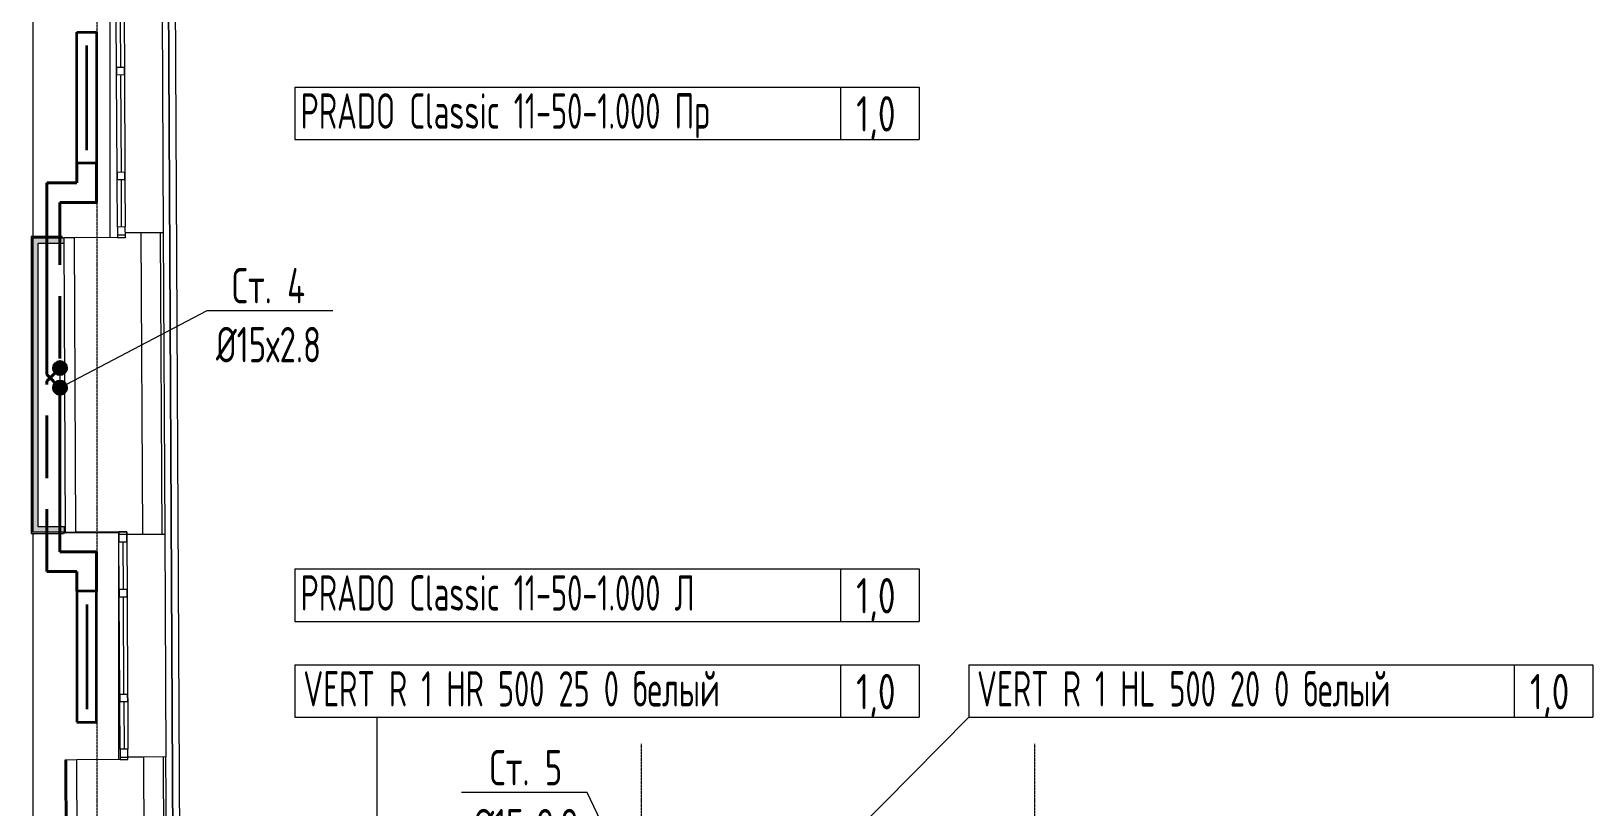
# Model space of a CAD drawing. Header units: millimetres. Extents: x -3929 to 624051, y 52832 to 514950.
# Drawn here: x 176312 to 188222, y 260245 to 266165 of the extents above; entities that cross this region are included whole.
import ezdxf
from ezdxf import colors
from ezdxf.entities.mleader import LeaderData, LeaderLine
from ezdxf.enums import TextEntityAlignment as Align
from ezdxf.math import Vec2, Vec3

# ---------------------------------------------------------------- set-up
doc = ezdxf.new("R2010")
doc.units = ezdxf.units.MM
for name, pattern in [('ADSK_Линия сетки', [25, 20, -2.5, 0, -2.5]), ('ADSK_Штриховая_ш2 п1', [3, 2, -1]), ('Hidden', [7.14375, 4.7625, -2.38125])]:
    doc.linetypes.add(name, pattern=pattern)
for name, color, linetype, lineweight in [('_ Окна', 7, 'Continuous', 9), ('ОВ-О-Оборудование', 32, 'Continuous', 35), ('ОВ-ТЕКСТ', 7, 'Continuous', 25), ('Окна', 7, 'Continuous', 9), ('Оси', 253, 'Continuous', 9), ('Перекрытие', 7, 'Continuous', 18), ('Стены внутренние', 7, 'Continuous', 18), ('Стены наружные', 7, 'Continuous', 18), ('Стены несущие', 7, 'Continuous', 30), ('Стены отделка', 7, 'Continuous', 30), ('Стены штриховка', 7, 'Continuous', 9)]:
    doc.layers.add(name, color=color, linetype=linetype, lineweight=lineweight)
for name, color, linetype in [('ПРИБОРЫ', 3, 'Continuous'), ('статистика приборов', 252, 'Continuous'), ('стояки', 7, 'Continuous')]:
    doc.layers.add(name, color=color, linetype=linetype)
doc.layers.add('т11.1', color=1, linetype='Continuous', true_color=0xff0000)
doc.layers.add('т21.1', color=5, linetype='Continuous', true_color=0x0000ff)
doc.styles.add('СТИЛЬ', font='simplex.shx', dxfattribs={"width": 0.65})

# ---------------------------------------------------------------- blocks, each defined once
blk = doc.blocks.new('*U2874')
at = {"layer": 'ОВ-О-Оборудование', "color": 32, "ltscale": 0.1, "true_color": 0xcd6928}
for p, q in [((500, 75), (-500, 75)), ((-500, 75), (-500, -75)), ((-400, 0), (400, 0)), ((500, -75), (500, 75)), ((-500, -75), (500, -75))]:
    blk.add_line(p, q, dxfattribs=at)
blk = doc.blocks.new('2 этаж')
at = {"layer": 'Стены внутренние', "lineweight": 0}
for points in [[(367103, -147834), (367103, -145629), (367063, -145629), (367063, -147834)], [(367103, -145669), (367303, -145669), (367303, -145629), (367103, -145629)], [(367063, -147874), (367305, -147874), (367305, -147834), (367063, -147834)]]:
    blk.add_hatch(color=253, dxfattribs=at).paths.add_polyline_path(points)
at = {"layer": '_ Окна', "color": 253, "lineweight": 0}
for p, q in [((367730, -143965), (367732, -144325)), ((367702, -144326), (367762, -144325)), ((367702, -144386), (367702, -144326)), ((367762, -144325), (367762, -144385)), ((367762, -144385), (367702, -144386)), ((367732, -144385), (367736, -145125)), ((367706, -145126), (367766, -145125)), ((367706, -145186), (367706, -145126)), ((367766, -145125), (367766, -145185)), ((367766, -145185), (367706, -145186)), ((367736, -145185), (367738, -145545)), ((367768, -145545), (367708, -145546)), ((367708, -145546), (367709, -145626)), ((367709, -145606), (367769, -145605)), ((367709, -145626), (367769, -145625)), ((367769, -145625), (367768, -145545)), ((367720, -147951), (367720, -147871)), ((367720, -147871), (367780, -147871)), ((367720, -147891), (367780, -147891)), ((367780, -147871), (367780, -147951)), ((367780, -147951), (367720, -147951)), ((367750, -147951), (367752, -148311)), ((367723, -148371), (367722, -148311)), ((367722, -148311), (367782, -148311)), ((367783, -148371), (367723, -148371)), ((367753, -148371), (367756, -149111)), ((367782, -148311), (367783, -148371)), ((367727, -149171), (367726, -149111)), ((367726, -149111), (367786, -149111)), ((367787, -149171), (367727, -149171)), ((367757, -149171), (367759, -149531)), ((367786, -149111), (367787, -149171)), ((367789, -149531), (367729, -149531)), ((367729, -149531), (367729, -149611)), ((367789, -149611), (367789, -149531)), ((367729, -149591), (367789, -149591)), ((367729, -149611), (367789, -149611))]:
    blk.add_line(p, q, dxfattribs=at)
at = {"layer": 'Окна', "color": 253, "lineweight": 0}
for p, q in [((367702, -144326), (367700, -143966)), ((367760, -143965), (367762, -144325)), ((367702, -144326), (367702, -144386)), ((367762, -144385), (367762, -144325)), ((367706, -145126), (367702, -144386)), ((367762, -144385), (367766, -145125)), ((367706, -145126), (367706, -145186)), ((367766, -145185), (367766, -145125)), ((367708, -145546), (367706, -145186)), ((367766, -145185), (367768, -145545)), ((367708, -145546), (367709, -145626)), ((367709, -145626), (367769, -145625)), ((367769, -145625), (367768, -145545)), ((367780, -147871), (367720, -147871)), ((367720, -147871), (367720, -147951)), ((367780, -147951), (367780, -147871)), ((367722, -148311), (367720, -147951)), ((367780, -147951), (367782, -148311)), ((367722, -148311), (367723, -148371)), ((367726, -149111), (367723, -148371)), ((367783, -148371), (367782, -148311)), ((367783, -148371), (367786, -149111)), ((367726, -149111), (367727, -149171)), ((367729, -149531), (367727, -149171)), ((367787, -149171), (367786, -149111)), ((367787, -149171), (367789, -149531)), ((367729, -149531), (367729, -149611)), ((367789, -149611), (367789, -149531)), ((367729, -149611), (367789, -149611))]:
    blk.add_line(p, q, dxfattribs=at)
at = {"layer": 'Оси', "color": 253, "linetype": 'ADSK_Линия сетки', "lineweight": 0}
for p, q in [((367555, -176377), (367555, -127124)), ((371705, -176377), (371705, -149490)), ((374705, -176377), (374705, -149490))]:
    blk.add_line(p, q, dxfattribs=at)
at = {"layer": 'Перекрытие', "color": 253, "lineweight": 0}
for p, q in [((367063, -139896), (367063, -145617)), ((367654, -145626), (367654, -143888)), ((367063, -147886), (367063, -150735)), ((367720, -147881), (367298, -147881)), ((367310, -147874), (367305, -147874)), ((367720, -149611), (367720, -147907))]:
    blk.add_line(p, q, dxfattribs=at)
at = {"layer": 'Стены внутренние', "color": 253, "lineweight": 0}
blk.add_line((367310, -147880), (367310, -147874), dxfattribs=at)
at = {"layer": 'Стены наружные', "color": 253, "lineweight": 0}
for p, q in [((368134, -150565), (368069, -137846)), ((368069, -137846), (368134, -150565)), ((368119, -137846), (368184, -150565)), ((368050, -143914), (368058, -145589)), ((367298, -147880), (367310, -147880)), ((368070, -147890), (368079, -149590))]:
    blk.add_line(p, q, dxfattribs=at)
at = {"layer": 'Стены несущие', "color": 253, "lineweight": 0}
for p, q in [((367709, -145626), (367379, -145627)), ((367379, -145627), (367390, -147873)), ((367888, -145590), (367768, -145590)), ((367769, -145625), (367769, -145627)), ((367888, -145590), (367900, -147891)), ((367390, -147873), (367720, -147871)), ((367780, -147891), (367900, -147891)), ((367729, -149611), (367399, -149613)), ((367405, -150767), (367399, -149613)), ((367909, -149591), (367789, -149591)), ((367915, -150735), (367909, -149591))]:
    blk.add_line(p, q, dxfattribs=at)
at = {"layer": 'Стены отделка', "color": 253, "lineweight": 0}
for p, q in [((367287, -145617), (367051, -145617)), ((367051, -145619), (367051, -147884)), ((367063, -145629), (367063, -147874)), ((367063, -145629), (367303, -145629)), ((367287, -145629), (367287, -145617)), ((367379, -145627), (367299, -145628)), ((367299, -145628), (367310, -147874)), ((367303, -145669), (367303, -145629)), ((368058, -145589), (367888, -145590)), ((368038, -145591), (368038, -145589)), ((368058, -145589), (368070, -147890)), ((367103, -145669), (367303, -145669)), ((367103, -147834), (367103, -145669)), ((367053, -147886), (367298, -147886)), ((367305, -147874), (367063, -147874)), ((367305, -147834), (367103, -147834)), ((367298, -147886), (367298, -147874)), ((367305, -147874), (367305, -147834)), ((367310, -147874), (367390, -147873)), ((367900, -147891), (368070, -147890)), ((367399, -149613), (367307, -149614)), ((367307, -149614), (367313, -150735)), ((367319, -149614), (367319, -149615)), ((368079, -149590), (367909, -149591)), ((368059, -149591), (368059, -149590)), ((368084, -150565), (368079, -149590))]:
    blk.add_line(p, q, dxfattribs=at)
at = {"layer": 'Стены штриховка', "color": 253, "lineweight": 0}
for p, q in [((367051, -145617), (367051, -145619)), ((367051, -145619), (367287, -145619)), ((367053, -145617), (367053, -147886)), ((368050, -147890), (368038, -145591)), ((367051, -147884), (367298, -147884)), ((367051, -147884), (367051, -147886)), ((367051, -147886), (367053, -147886)), ((367309, -149614), (367315, -150737)), ((367319, -149615), (367325, -150767)), ((368059, -149591), (368059, -149591)), ((368064, -150565), (368059, -149591))]:
    blk.add_line(p, q, dxfattribs=at)

msp = doc.modelspace()

# ---------------------------------------------------------------- hatches: boundary and pattern name
at = {"layer": 'т11.1', "lineweight": 40}
h = msp.add_hatch(color=256, dxfattribs=at)
h.dxf.hatch_style = 1
h.paths.add_polyline_path([(176581.453, 263443.492, 1), (176481.453, 263443.492, 1)])
at = {"layer": 'т21.1', "linetype": 'ADSK_Штриховая_ш2 п1', "lineweight": 40, "ltscale": 50}
h = msp.add_hatch(color=256, dxfattribs=at)
h.dxf.hatch_style = 1
h.paths.add_polyline_path([(176581.453, 263593.492, 1), (176481.453, 263593.492, 1)])

# ---------------------------------------------------------------- linework, layer by layer
at = {"layer": 'ПРИБОРЫ', "color": 7, "lineweight": 15}
for p, q in [((178323.673, 265738.394), (183083.293, 265738.394)), ((178323.673, 265738.394), (183083.293, 265738.394)), ((178323.673, 265738.394), (178323.673, 265338.394)), ((182483.293, 265738.394), (182483.293, 265338.394)), ((183083.293, 265738.394), (183083.293, 265338.394)), ((178323.673, 265338.394), (183083.293, 265338.394)), ((178323.673, 262059.902), (183083.293, 262059.902)), ((178323.673, 262059.902), (183083.293, 262059.902)), ((178323.673, 262059.902), (178323.673, 261659.902)), ((182483.293, 262059.902), (182483.293, 261659.902)), ((183083.293, 262059.902), (183083.293, 261659.902)), ((178323.673, 261659.902), (183083.293, 261659.902)), ((178323.673, 261328.042), (183083.293, 261328.042)), ((178323.673, 261328.042), (183083.293, 261328.042)), ((178323.673, 261328.042), (178323.673, 260928.042)), ((182483.293, 261328.042), (182483.293, 260928.042)), ((183083.293, 261328.042), (183083.293, 260928.042)), ((183462.393, 261328.042), (188222.013, 261328.042)), ((183462.393, 261328.042), (188222.013, 261328.042)), ((183462.393, 261328.042), (183462.393, 260928.042)), ((187622.013, 261328.042), (187622.013, 260928.042)), ((188222.013, 261328.042), (188222.013, 260928.042)), ((178323.673, 260928.042), (183083.293, 260928.042)), ((183462.393, 260928.042), (188222.013, 260928.042))]:
    msp.add_line(p, q, dxfattribs=at)
at = {"layer": 'стояки', "color": 7, "lineweight": 15}
for points in [[(178949.47, 259184.744), (178949.47, 260928.042)], [(182596.466, 259169.229), (182596.466, 260050.159), (183462.393, 260928.042)]]:
    msp.add_lwpolyline(points, dxfattribs=at)
at = {"layer": 'т11.1', "lineweight": 40}
for p, q in [((176660.113, 265156.487), (176660.113, 265006.487)), ((176660.113, 265006.487), (176430.456, 265006.487)), ((176430.456, 265006.487), (176430.456, 263544.49)), ((176531.453, 263443.492), (176430.456, 263544.49)), ((176530.456, 262189.577), (176531.453, 263443.492)), ((176810.113, 262189.577), (176530.456, 262189.577)), ((176810.113, 261889.577), (176810.113, 262189.577))]:
    msp.add_line(p, q, dxfattribs=at)
msp.add_circle((176531.453, 263443.492), 50, dxfattribs=at)
at = {"layer": 'т21.1', "linetype": 'Hidden', "lineweight": 40, "ltscale": 100}
for p, q in [((176810.113, 265156.487), (176810.113, 264856.487)), ((176810.113, 264856.487), (176530.456, 264856.487)), ((176530.456, 264856.487), (176531.453, 263593.492)), ((176531.453, 263593.492), (176430.456, 263492.494)), ((176430.456, 262039.577), (176430.456, 263492.494)), ((176660.113, 262039.577), (176430.456, 262039.577)), ((176660.113, 261889.577), (176660.113, 262039.577))]:
    msp.add_line(p, q, dxfattribs=at)
at = {"layer": 'т21.1', "lineweight": 40, "ltscale": 50}
msp.add_circle((176531.453, 263593.492), 50, dxfattribs=at)

# ---------------------------------------------------------------- block references
at = {"layer": 'ОВ-О-Оборудование', "ltscale": 10, "xscale": -1, "rotation": 270}
msp.add_blockref('*U2874', (176735.113, 265656.487), dxfattribs=at)
at = {"layer": 'ОВ-О-Оборудование', "ltscale": 10, "rotation": 270}
msp.add_blockref('*U2874', (176735.113, 261389.577), dxfattribs=at)
at = {"layer": 'стояки', "color": 5, "lineweight": 40}
msp.add_blockref('2 этаж', (-190738.98, 410215.433), dxfattribs=at)

# ---------------------------------------------------------------- texts
at = {"layer": 'статистика приборов', "color": 7, "style": 'СТИЛЬ', "width": 0.6}
for s, p in [('PRADO Classic 11-50-1.000 Пр      ', (178366.649, 265420.247)), ('PRADO Classic 11-50-1.000 Л      ', (178366.649, 261741.756)), ('VERT R 1 HR 500 25 0 белый ', (178387.536, 261009.895)), ('VERT R 1 HL 500 20 0 белый ', (183526.256, 261009.895))]:
    msp.add_text(s, height=270, dxfattribs=at).set_placement(p)
at = {"layer": 'статистика приборов', "color": 7, "style": 'СТИЛЬ', "width": 0.7}
for p in [(182754.359, 265398.845), (182754.359, 261720.354), (182754.359, 260988.493), (187893.079, 260988.493)]:
    msp.add_text('1,0', height=270, dxfattribs=at).set_placement(p, align=Align.CENTER)

# ---------------------------------------------------------------- leaders
at = {"layer": 'ОВ-ТЕКСТ', "color": 7}
ml = msp.add_multileader_mtext('Standard', dxfattribs=at)
ml.set_content('\\A1;Ст. 4^J%%C15х2.8 ', color=7, style='СТИЛЬ')
ml.set_leader_properties(color=7, lineweight=18)
ml.build(insert=Vec2(0, 0))
ml.multileader.update_dxf_attribs({"text_left_attachment_type": 6, "text_right_attachment_type": 6, "dogleg_length": 0.36, "arrow_head_size": 0.126})
ctx = ml.context
ctx.base_point, ctx.char_height, ctx.arrow_head_size, ctx.landing_gap_size, ctx.plane_origin = Vec3(177654.084, 264033.063), 270, 0.126, 0.063, Vec3(180035.404, 261010.775)
ctx.left_attachment, ctx.right_attachment, ctx.text_align_type = 6, 6, 1
notes = []
notes.append((ctx, [(0, (1, 1, 0), (177653.832, 264033.063), (1, 0), 0.252, [(0, [(176531.453, 263593.492), (176531.453, 263443.492)], 0, [])])]))
ctx.mtext.insert, ctx.mtext.width, ctx.mtext.alignment, ctx.mtext.flow_direction = Vec3(178122.147, 264357.063), 1404.14984, 2, 5
ml = msp.add_multileader_mtext('Standard', dxfattribs=at)
ml.set_content('\\A1;Ст. 5^J%%C15х2.8 ', color=7, style='СТИЛЬ')
ml.set_leader_properties(color=7, lineweight=18)
ml.build(insert=Vec2(0, 0))
ml.multileader.update_dxf_attribs({"text_left_attachment_type": 6, "text_right_attachment_type": 6, "dogleg_length": 0.36, "arrow_head_size": 0.126})
ctx = ml.context
ctx.base_point, ctx.char_height, ctx.arrow_head_size, ctx.landing_gap_size, ctx.plane_origin = Vec3(179617.189, 260354.245), 270, 0.126, 0.063, Vec3(184749.372, 256457.853)
ctx.left_attachment, ctx.right_attachment, ctx.text_align_type = 6, 6, 1
notes.append((ctx, [(1, (1, 1, 0), (180553.567, 260354.245), (-1, 0), 0.252, [(0, [(181095.422, 258890.569), (181245.422, 258890.569)], 0, [])])]))
ctx.mtext.insert, ctx.mtext.width, ctx.mtext.alignment, ctx.mtext.flow_direction = Vec3(180085.252, 260678.245), 1404.14984, 2, 5
for ctx, leaders in notes:
    for number, flags, end, landing, length, lines in leaders:
        leader = LeaderData()
        leader.index, (leader.has_last_leader_line, leader.has_dogleg_vector, leader.attachment_direction) = number, flags
        leader.last_leader_point, leader.dogleg_vector, leader.dogleg_length = Vec3(end), Vec3(landing), length
        for number, points, colour, breaks in lines:
            line = LeaderLine()
            line.index, line.vertices, line.color, line.breaks = number, Vec3.list(points), colors.encode_raw_color(colour), breaks
            leader.lines.append(line)
        ctx.leaders.append(leader)

doc.saveas('drawing.dxf')
